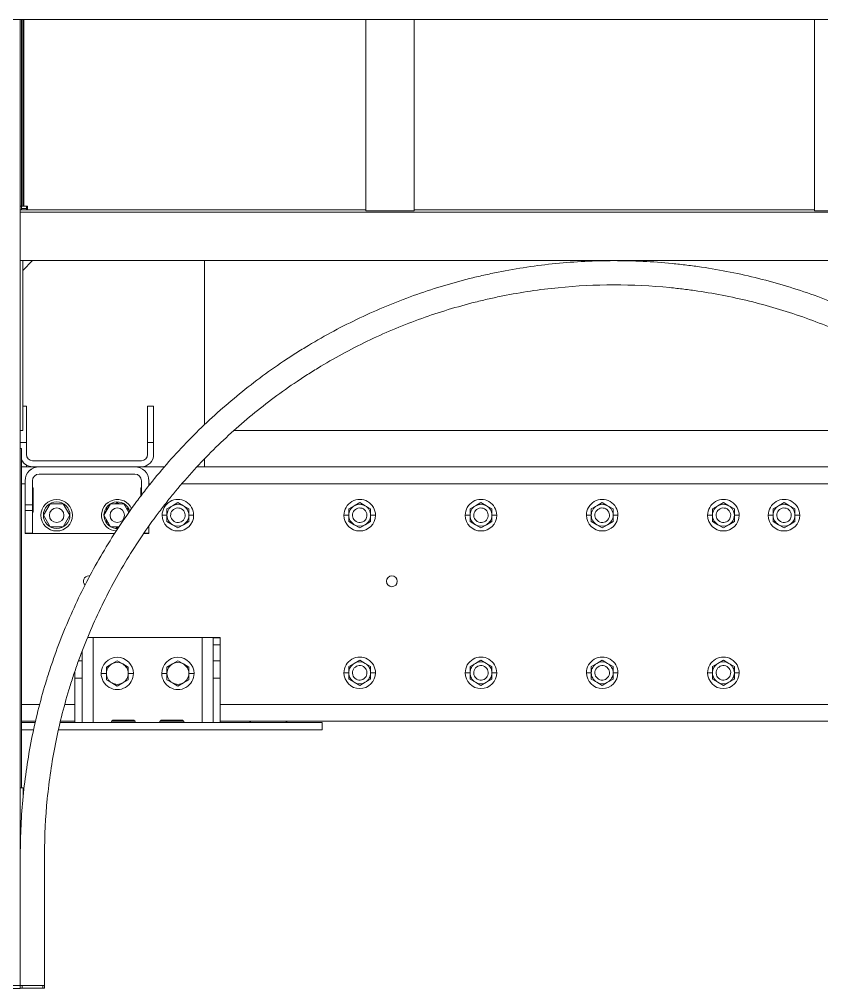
# Model space of a CAD drawing. Header units: millimetres. Extents: x -16985 to -606, y 2122 to 9380.
# Drawn here: x -14374 to -13713, y 4758 to 5557 of the extents above; entities that cross this region are included whole.
import ezdxf

# ---------------------------------------------------------------- set-up
doc = ezdxf.new("R2010")
doc.units = ezdxf.units.MM
doc.linetypes.add('K5LT32768', pattern=[0])
doc.linetypes.add('K5LT_THIN', pattern=[0])

msp = doc.modelspace()

# ---------------------------------------------------------------- linework, layer by layer
at = {"color": 7, "linetype": 'K5LT_THIN', "lineweight": 18}
for p, q in [((-16683.55, 5557.22), (-13093.55, 5557.22)), ((-14373.55, 5557.22), (-14413.55, 5557.22)), ((-14373.55, 4760.19), (-14373.55, 5557.22)), ((-14372.55, 5403.3), (-14372.55, 5557.22)), ((-14371.55, 5403.19), (-14371.55, 5557.22)), ((-14088.55, 5557.22), (-14088.55, 5399.23)), ((-14048.55, 5557.22), (-14048.55, 5399.23)), ((-13718.55, 5557.22), (-13718.55, 5399.23)), ((-14373.55, 5400.16), (-14088.55, 5400.16)), ((-14373.55, 5398.3), (-13393.55, 5398.3)), ((-14372.55, 5403.19), (-14372.55, 5403.3)), ((-14372.55, 5403.19), (-14371.55, 5403.19)), ((-14372.55, 5400.16), (-14372.55, 5403.19)), ((-14372.55, 5401.15), (-14368.55, 5401.15)), ((-14371.55, 5403.19), (-14370.55, 5403.19)), ((-14370.55, 5403.19), (-14367.55, 5403.19)), ((-14368.55, 5400.59), (-14368.55, 5403.19)), ((-14368.55, 5400.16), (-14368.55, 5400.59)), ((-14367.55, 5403.19), (-14367.55, 5400.19)), ((-14367.55, 5400.19), (-14367.55, 5400.16)), ((-14088.55, 5399.23), (-14048.55, 5399.23)), ((-14048.55, 5400.16), (-13718.55, 5400.16)), ((-13718.55, 5399.23), (-13678.55, 5399.23)), ((-14373.55, 5358.34), (-13393.55, 5358.34)), ((-14363.4, 5358.34), (-14371.55, 5350.19)), ((-14371.55, 5218.19), (-14371.55, 5358.34)), ((-14221.55, 5222.85), (-14221.55, 5358.34)), ((-14368.55, 5238.19), (-14371.55, 5238.19)), ((-14368.55, 5208.19), (-14368.55, 5238.19)), ((-14268.55, 5238.19), (-14268.55, 5208.19)), ((-14263.55, 5238.19), (-14268.55, 5238.19)), ((-14263.55, 5208.19), (-14263.55, 5238.19)), ((-14371.55, 5218.19), (-14373.55, 5218.19)), ((-13570.02, 5218.19), (-14197.21, 5218.19)), ((-14373.55, 5208.19), (-14368.55, 5208.19)), ((-14368.55, 5208.19), (-14368.55, 5198.29)), ((-14268.55, 5208.19), (-14263.55, 5208.19)), ((-14268.55, 5198.29), (-14268.55, 5208.19)), ((-14263.55, 5198.29), (-14263.55, 5208.19)), ((-14373.55, 5203.19), (-14372.55, 5203.19)), ((-14372.55, 5203.19), (-14372.55, 4923.19)), ((-14368.55, 5189.57), (-14368.55, 5188.19)), ((-14363.45, 5193.19), (-14273.65, 5193.19)), ((-14221.55, 5188.19), (-14221.55, 5194.67)), ((-14368.55, 5188.19), (-14372.55, 5188.19)), ((-14368.55, 5188.19), (-14363.45, 5188.19)), ((-14363.45, 5188.19), (-14357.95, 5188.19)), ((-14357.95, 5188.19), (-14279.15, 5188.19)), ((-14357.95, 5182.19), (-14279.15, 5182.19)), ((-14279.15, 5188.19), (-14273.65, 5188.19)), ((-14273.65, 5188.19), (-14254.57, 5188.19)), ((-14227.69, 5188.19), (-14221.55, 5188.19)), ((-13539.42, 5188.19), (-14221.55, 5188.19)), ((-14369.55, 5156.69), (-14369.55, 5176.59)), ((-14363.55, 5156.69), (-14363.55, 5176.59)), ((-14273.55, 5176.59), (-14273.55, 5164.65)), ((-14267.55, 5176.59), (-14267.55, 5172.48)), ((-14363.55, 5170.69), (-14363.05, 5170.69)), ((-14363.05, 5170.69), (-14363.05, 5150.69)), ((-14274.05, 5170.69), (-14273.55, 5170.69)), ((-14274.05, 5164), (-14274.05, 5170.69)), ((-14349.04, 5157.69), (-14354.52, 5148.19)), ((-14338.07, 5157.69), (-14349.04, 5157.69)), ((-14332.58, 5148.19), (-14338.07, 5157.69)), ((-14299.04, 5157.69), (-14304.52, 5148.19)), ((-14288.07, 5157.69), (-14299.04, 5157.69)), ((-14293.55, 5158.58), (-14295.1, 5157.69)), ((-14292.01, 5157.69), (-14293.55, 5158.58)), ((-14283.92, 5150.5), (-14288.07, 5157.69)), ((-14243.55, 5158.58), (-14248.05, 5155.98)), ((-14239.05, 5155.98), (-14243.55, 5158.58)), ((-14093.55, 5158.58), (-14098.05, 5155.98)), ((-14089.05, 5155.98), (-14093.55, 5158.58)), ((-13993.55, 5158.58), (-13998.05, 5155.98)), ((-13989.05, 5155.98), (-13993.55, 5158.58)), ((-13893.55, 5158.58), (-13898.05, 5155.98)), ((-13889.05, 5155.98), (-13893.55, 5158.58)), ((-13793.55, 5158.58), (-13798.05, 5155.98)), ((-13789.05, 5155.98), (-13793.55, 5158.58)), ((-13743.55, 5158.58), (-13748.05, 5155.98)), ((-13739.05, 5155.98), (-13743.55, 5158.58)), ((-14369.55, 5156.69), (-14363.55, 5156.69)), ((-14369.55, 5151.99), (-14369.55, 5156.69)), ((-14363.55, 5151.99), (-14369.55, 5151.99)), ((-14369.55, 5151.99), (-14369.55, 5133.49)), ((-14363.55, 5156.69), (-14363.55, 5151.99)), ((-14363.55, 5151.99), (-14363.55, 5133.49)), ((-14363.05, 5150.69), (-14363.55, 5150.69)), ((-14301.01, 5154.28), (-14302.55, 5153.38)), ((-14302.55, 5153.38), (-14302.55, 5151.6)), ((-14284.55, 5153.38), (-14286.1, 5154.28)), ((-14284.55, 5151.6), (-14284.55, 5153.38)), ((-14248.05, 5155.98), (-14252.55, 5153.38)), ((-14252.55, 5153.38), (-14252.55, 5148.19)), ((-14234.55, 5153.38), (-14239.05, 5155.98)), ((-14234.55, 5148.19), (-14234.55, 5153.38)), ((-14098.05, 5155.98), (-14102.55, 5153.38)), ((-14102.55, 5153.38), (-14102.55, 5148.19)), ((-14084.55, 5153.38), (-14089.05, 5155.98)), ((-14084.55, 5148.19), (-14084.55, 5153.38)), ((-13998.05, 5155.98), (-14002.55, 5153.38)), ((-14002.55, 5153.38), (-14002.55, 5148.19)), ((-13984.55, 5153.38), (-13989.05, 5155.98)), ((-13984.55, 5148.19), (-13984.55, 5153.38)), ((-13898.05, 5155.98), (-13902.55, 5153.38)), ((-13902.55, 5153.38), (-13902.55, 5148.19)), ((-13884.55, 5153.38), (-13889.05, 5155.98)), ((-13884.55, 5148.19), (-13884.55, 5153.38)), ((-13798.05, 5155.98), (-13802.55, 5153.38)), ((-13802.55, 5153.38), (-13802.55, 5148.19)), ((-13784.55, 5153.38), (-13789.05, 5155.98)), ((-13784.55, 5148.19), (-13784.55, 5153.38)), ((-13748.05, 5155.98), (-13752.55, 5153.38)), ((-13752.55, 5153.38), (-13752.55, 5148.19)), ((-13734.55, 5153.38), (-13739.05, 5155.98)), ((-13734.55, 5148.19), (-13734.55, 5153.38)), ((-14354.52, 5148.19), (-14349.04, 5138.69)), ((-14338.07, 5138.69), (-14332.58, 5148.19)), ((-14304.52, 5148.19), (-14299.04, 5138.69)), ((-14302.55, 5144.78), (-14302.55, 5142.99)), ((-14302.55, 5142.99), (-14301.01, 5142.1)), ((-14256.55, 5148.19), (-14252.55, 5148.19)), ((-14252.55, 5148.19), (-14252.55, 5142.99)), ((-14252.55, 5142.99), (-14248.05, 5140.39)), ((-14239.05, 5140.39), (-14234.55, 5142.99)), ((-14234.55, 5142.99), (-14234.55, 5148.19)), ((-14230.55, 5148.19), (-14234.55, 5148.19)), ((-14106.55, 5148.19), (-14102.55, 5148.19)), ((-14102.55, 5148.19), (-14102.55, 5142.99)), ((-14102.55, 5142.99), (-14098.05, 5140.39)), ((-14089.05, 5140.39), (-14084.55, 5142.99)), ((-14084.55, 5142.99), (-14084.55, 5148.19)), ((-14080.55, 5148.19), (-14084.55, 5148.19)), ((-14006.55, 5148.19), (-14002.55, 5148.19)), ((-14002.55, 5148.19), (-14002.55, 5142.99)), ((-14002.55, 5142.99), (-13998.05, 5140.39)), ((-13989.05, 5140.39), (-13984.55, 5142.99)), ((-13984.55, 5142.99), (-13984.55, 5148.19)), ((-13980.55, 5148.19), (-13984.55, 5148.19)), ((-13906.55, 5148.19), (-13902.55, 5148.19)), ((-13902.55, 5148.19), (-13902.55, 5142.99)), ((-13902.55, 5142.99), (-13898.05, 5140.39)), ((-13889.05, 5140.39), (-13884.55, 5142.99)), ((-13884.55, 5142.99), (-13884.55, 5148.19)), ((-13880.55, 5148.19), (-13884.55, 5148.19)), ((-13806.55, 5148.19), (-13802.55, 5148.19)), ((-13802.55, 5148.19), (-13802.55, 5142.99)), ((-13802.55, 5142.99), (-13798.05, 5140.39)), ((-13789.05, 5140.39), (-13784.55, 5142.99)), ((-13784.55, 5142.99), (-13784.55, 5148.19)), ((-13780.55, 5148.19), (-13784.55, 5148.19)), ((-13756.55, 5148.19), (-13752.55, 5148.19)), ((-13752.55, 5148.19), (-13752.55, 5142.99)), ((-13752.55, 5142.99), (-13748.05, 5140.39)), ((-13739.05, 5140.39), (-13734.55, 5142.99)), ((-13734.55, 5142.99), (-13734.55, 5148.19)), ((-13730.55, 5148.19), (-13734.55, 5148.19)), ((-14369.55, 5133.49), (-14363.55, 5133.49)), ((-14369.55, 5133.19), (-14369.55, 5133.49)), ((-14363.55, 5133.19), (-14369.55, 5133.19)), ((-14363.55, 5133.49), (-14363.55, 5133.19)), ((-14363.55, 5133.19), (-14295.58, 5133.19)), ((-14349.04, 5138.69), (-14338.07, 5138.69)), ((-14299.04, 5138.69), (-14292.06, 5138.69)), ((-14295.1, 5138.69), (-14293.55, 5137.79)), ((-14293.55, 5137.79), (-14292.1, 5138.64)), ((-14267.55, 5133.19), (-14271.63, 5133.19)), ((-14267.55, 5133.49), (-14267.55, 5139)), ((-14267.55, 5133.49), (-14267.55, 5133.19)), ((-14248.05, 5140.39), (-14243.55, 5137.79)), ((-14243.55, 5137.79), (-14239.05, 5140.39)), ((-14098.05, 5140.39), (-14093.55, 5137.79)), ((-14093.55, 5137.79), (-14089.05, 5140.39)), ((-13998.05, 5140.39), (-13993.55, 5137.79)), ((-13993.55, 5137.79), (-13989.05, 5140.39)), ((-13898.05, 5140.39), (-13893.55, 5137.79)), ((-13893.55, 5137.79), (-13889.05, 5140.39)), ((-13798.05, 5140.39), (-13793.55, 5137.79)), ((-13793.55, 5137.79), (-13789.05, 5140.39)), ((-13748.05, 5140.39), (-13743.55, 5137.79)), ((-13743.55, 5137.79), (-13739.05, 5140.39)), ((-14316.17, 5098.1), (-14317.05, 5098.19)), ((-14318.07, 5047.19), (-14313.55, 5047.19)), ((-14313.55, 4977.19), (-14313.55, 5047.19)), ((-14313.55, 5047.19), (-14223.55, 5047.19)), ((-14223.55, 4977.19), (-14223.55, 5047.19)), ((-14223.55, 5047.19), (-14214.77, 5047.19)), ((-14214.77, 5047.19), (-14214.55, 5046.92)), ((-14208.92, 5047.19), (-14214.77, 5047.19)), ((-14208.55, 5046.92), (-14214.55, 5046.92)), ((-14214.55, 5046.92), (-14214.55, 5041.33)), ((-14208.92, 5047.19), (-14208.55, 5046.92)), ((-14208.55, 5046.92), (-14208.55, 5041.33)), ((-14208.55, 5041.33), (-14214.55, 5041.33)), ((-14214.55, 5041.33), (-14214.55, 5028.04)), ((-14208.55, 5041.33), (-14208.55, 5028.04)), ((-14322.55, 5028.04), (-14322.55, 5035.79)), ((-14322.55, 5013.9), (-14322.55, 5028.04)), ((-14298.05, 5025.48), (-14302.55, 5022.88)), ((-14302.55, 5022.88), (-14302.55, 5017.69)), ((-14293.55, 5028.08), (-14298.05, 5025.48)), ((-14289.05, 5025.48), (-14293.55, 5028.08)), ((-14284.55, 5022.88), (-14289.05, 5025.48)), ((-14284.55, 5017.69), (-14284.55, 5022.88)), ((-14248.05, 5025.48), (-14252.55, 5022.88)), ((-14252.55, 5022.88), (-14252.55, 5017.69)), ((-14243.55, 5028.08), (-14248.05, 5025.48)), ((-14239.05, 5025.48), (-14243.55, 5028.08)), ((-14234.55, 5022.88), (-14239.05, 5025.48)), ((-14234.55, 5017.69), (-14234.55, 5022.88)), ((-14214.55, 5028.04), (-14214.55, 5013.9)), ((-14208.55, 5028.04), (-14214.55, 5028.04)), ((-14208.55, 5028.04), (-14208.55, 5013.9)), ((-14098.05, 5025.98), (-14102.55, 5023.38)), ((-14102.55, 5023.38), (-14102.55, 5018.19)), ((-14093.55, 5028.58), (-14098.05, 5025.98)), ((-14089.05, 5025.98), (-14093.55, 5028.58)), ((-14084.55, 5023.38), (-14089.05, 5025.98)), ((-14084.55, 5018.19), (-14084.55, 5023.38)), ((-13998.05, 5025.98), (-14002.55, 5023.38)), ((-14002.55, 5023.38), (-14002.55, 5018.19)), ((-13993.55, 5028.58), (-13998.05, 5025.98)), ((-13989.05, 5025.98), (-13993.55, 5028.58)), ((-13984.55, 5023.38), (-13989.05, 5025.98)), ((-13984.55, 5018.19), (-13984.55, 5023.38)), ((-13898.05, 5025.98), (-13902.55, 5023.38)), ((-13902.55, 5023.38), (-13902.55, 5018.19)), ((-13893.55, 5028.58), (-13898.05, 5025.98)), ((-13889.05, 5025.98), (-13893.55, 5028.58)), ((-13884.55, 5023.38), (-13889.05, 5025.98)), ((-13884.55, 5018.19), (-13884.55, 5023.38)), ((-13798.05, 5025.98), (-13802.55, 5023.38)), ((-13802.55, 5023.38), (-13802.55, 5018.19)), ((-13793.55, 5028.58), (-13798.05, 5025.98)), ((-13789.05, 5025.98), (-13793.55, 5028.58)), ((-13784.55, 5023.38), (-13789.05, 5025.98)), ((-13784.55, 5018.19), (-13784.55, 5023.38)), ((-14328.55, 5013.9), (-14328.55, 5019.18)), ((-14328.55, 5013.9), (-14322.55, 5013.9)), ((-14328.55, 4977.19), (-14328.55, 5013.9)), ((-14322.55, 4977.19), (-14322.55, 5013.9)), ((-14306.85, 5017.69), (-14302.55, 5017.69)), ((-14302.55, 5017.69), (-14302.55, 5012.49)), ((-14284.55, 5012.49), (-14284.55, 5017.69)), ((-14280.25, 5017.69), (-14284.55, 5017.69)), ((-14256.85, 5017.69), (-14252.55, 5017.69)), ((-14252.55, 5017.69), (-14252.55, 5012.49)), ((-14234.55, 5012.49), (-14234.55, 5017.69)), ((-14230.25, 5017.69), (-14234.55, 5017.69)), ((-14208.55, 5013.9), (-14214.55, 5013.9)), ((-14214.55, 4977.19), (-14214.55, 5013.9)), ((-14208.55, 4977.19), (-14208.55, 5013.9)), ((-14106.55, 5018.19), (-14102.55, 5018.19)), ((-14102.55, 5018.19), (-14102.55, 5012.99)), ((-14084.55, 5012.99), (-14084.55, 5018.19)), ((-14080.55, 5018.19), (-14084.55, 5018.19)), ((-14006.55, 5018.19), (-14002.55, 5018.19)), ((-14002.55, 5018.19), (-14002.55, 5012.99)), ((-13984.55, 5012.99), (-13984.55, 5018.19)), ((-13980.55, 5018.19), (-13984.55, 5018.19)), ((-13906.55, 5018.19), (-13902.55, 5018.19)), ((-13902.55, 5018.19), (-13902.55, 5012.99)), ((-13884.55, 5012.99), (-13884.55, 5018.19)), ((-13880.55, 5018.19), (-13884.55, 5018.19)), ((-13806.55, 5018.19), (-13802.55, 5018.19)), ((-13802.55, 5018.19), (-13802.55, 5012.99)), ((-13784.55, 5012.99), (-13784.55, 5018.19)), ((-13780.55, 5018.19), (-13784.55, 5018.19)), ((-14302.55, 5012.49), (-14298.05, 5009.89)), ((-14298.05, 5009.89), (-14293.56, 5007.29)), ((-14293.56, 5007.29), (-14289.05, 5009.89)), ((-14289.05, 5009.89), (-14284.55, 5012.49)), ((-14252.55, 5012.49), (-14248.05, 5009.89)), ((-14248.05, 5009.89), (-14243.56, 5007.29)), ((-14243.56, 5007.29), (-14239.05, 5009.89)), ((-14239.05, 5009.89), (-14234.55, 5012.49)), ((-14102.55, 5012.99), (-14098.05, 5010.39)), ((-14098.05, 5010.39), (-14093.55, 5007.79)), ((-14093.55, 5007.79), (-14089.05, 5010.39)), ((-14089.05, 5010.39), (-14084.55, 5012.99)), ((-14002.55, 5012.99), (-13998.05, 5010.39)), ((-13998.05, 5010.39), (-13993.55, 5007.79)), ((-13993.55, 5007.79), (-13989.05, 5010.39)), ((-13989.05, 5010.39), (-13984.55, 5012.99)), ((-13902.55, 5012.99), (-13898.05, 5010.39)), ((-13898.05, 5010.39), (-13893.55, 5007.79)), ((-13893.55, 5007.79), (-13889.05, 5010.39)), ((-13889.05, 5010.39), (-13884.55, 5012.99)), ((-13802.55, 5012.99), (-13798.05, 5010.39)), ((-13798.05, 5010.39), (-13793.55, 5007.79)), ((-13793.55, 5007.79), (-13789.05, 5010.39)), ((-13789.05, 5010.39), (-13784.55, 5012.99)), ((-14360.93, 4978.19), (-14372.55, 4978.19)), ((-14372.55, 4977.19), (-14361.23, 4977.19)), ((-14340.65, 4977.19), (-14124.55, 4977.19)), ((-14328.55, 4978.19), (-14340.39, 4978.19)), ((-14278.82, 4978.19), (-14298.29, 4978.19)), ((-14296.55, 4979.19), (-14280.55, 4979.19)), ((-14238.82, 4978.19), (-14258.29, 4978.19)), ((-14240.55, 4979.19), (-14256.55, 4979.19)), ((-13439.97, 4978.19), (-14208.55, 4978.19)), ((-14184.89, 4978.19), (-14184.05, 4977.7)), ((-14184.05, 4977.7), (-14183.21, 4978.19)), ((-14184.05, 4977.7), (-14184.05, 4978.19)), ((-14154.89, 4978.19), (-14154.05, 4977.7)), ((-14154.05, 4977.7), (-14153.21, 4978.19)), ((-14154.05, 4977.7), (-14154.05, 4978.19)), ((-14124.55, 4971.19), (-14124.55, 4977.19)), ((-14362.69, 4971.19), (-14372.55, 4971.19)), ((-14124.55, 4971.19), (-14342.11, 4971.19)), ((-14373.55, 4923.19), (-14372.55, 4923.19)), ((-14371.15, 4923.29), (-14371.15, 4923.19)), ((-14370.36, 4923.29), (-14371.15, 4923.29)), ((-14370.37, 4923.19), (-14371.15, 4923.19)), ((-14373.55, 4868.19), (-14373.55, 4760.19)), ((-14353.55, 4760.19), (-14353.55, 4868.19)), ((-14373.55, 4760.19), (-14413.55, 4760.19)), ((-14413.55, 4757.68), (-14373.55, 4757.68)), ((-14353.55, 4760.19), (-14373.55, 4760.19)), ((-14373.55, 4760.19), (-14373.55, 4757.68)), ((-14372.05, 4758.19), (-14373.55, 4758.19)), ((-14372.05, 4758.19), (-14372.05, 4760.19)), ((-14355.05, 4758.19), (-14372.05, 4758.19)), ((-14355.05, 4758.19), (-14355.05, 4760.19)), ((-14353.55, 4758.19), (-14355.05, 4758.19)), ((-14353.55, 4760.19), (-14353.55, 4758.19))]:
    msp.add_line(p, q, dxfattribs=at)
at = {"color": 8, "linetype": 'K5LT32768', "lineweight": 15, "true_color": 0x808080}
for p, q in [((-14370.55, 5403.19), (-14370.55, 5557.22)), ((-14368.55, 5400.59), (-14367.55, 5400.59)), ((-14088.55, 5400.19), (-14367.55, 5400.19)), ((-13718.55, 5400.19), (-14048.55, 5400.19)), ((-14369.55, 5174.19), (-14372.55, 5174.19)), ((-14266.24, 5174.19), (-14267.55, 5174.19)), ((-13526.93, 5174.19), (-14240.21, 5174.19)), ((-14271.42, 5133.49), (-14267.55, 5133.49)), ((-14325.46, 5028.04), (-14322.55, 5028.04)), ((-14357.56, 4992.19), (-14372.55, 4992.19)), ((-14328.55, 4992.19), (-14336.8, 4992.19)), ((-13475.72, 4992.19), (-14208.55, 4992.19)), ((-14371.15, 4915.64), (-14371.15, 4923.19))]:
    msp.add_line(p, q, dxfattribs=at)
at = {"color": 7, "linetype": 'K5LT_THIN', "lineweight": 18}
for centre, radius in [((-14343.55, 5148.19), 13), ((-14343.55, 5148.19), 10.97), ((-14343.55, 5148.19), 6), ((-14293.55, 5148.19), 6)]:
    msp.add_circle(centre, radius, dxfattribs=at)
for centre, radius, start, end in [((-14373.39, 5407.02), 3.82, 267.52352, 282.62282), ((-14363.45, 5198.29), 5.1, 180, 270), ((-14273.65, 5198.29), 10.1, 270, 0), ((-14273.65, 5198.29), 5.1, 270, 0), ((-14363.45, 5198.29), 10.1, 205.71148, 270), ((-14358.05, 5176.69), 11.5, 90, 180), ((-14357.95, 5176.59), 11.6, 90, 180), ((-14357.95, 5176.59), 5.6, 90, 180), ((-14279.15, 5176.59), 11.6, 0, 90), ((-14279.15, 5176.59), 5.6, 0, 90), ((-14293.55, 5148.19), 13, 24.28454, 267.06758), ((-14293.55, 5148.19), 10.97, 17.85657, 273.56198), ((-14243.55, 5148.19), 13, 0.00252, 180.00252), ((-14243.55, 5148.19), 9, 60.00252, 120.00252), ((-14093.55, 5148.19), 13, 0.00252, 180.00252), ((-14093.55, 5148.19), 9, 60.00252, 120.00252), ((-13993.55, 5148.19), 13, 0.00252, 180.00252), ((-13993.55, 5148.19), 9, 60.00252, 120.00252), ((-13893.55, 5148.19), 13, 0.00252, 180.00252), ((-13893.55, 5148.19), 9, 60.00252, 120.00252), ((-13793.55, 5148.19), 13, 0.00252, 180.00252), ((-13793.55, 5148.19), 9, 60.00252, 120.00252), ((-13743.55, 5148.19), 13, 0.00252, 180.00252), ((-13743.55, 5148.19), 9, 60.00252, 120.00252), ((-14243.55, 5148.19), 9, 120.00252, 180.00252), ((-14243.55, 5148.19), 6, 60, 240), ((-14243.55, 5148.19), 6, 240, 60), ((-14243.55, 5148.19), 9, 0.00252, 60.00252), ((-14093.55, 5148.19), 9, 120.00252, 180.00252), ((-14093.55, 5148.19), 6, 60, 240), ((-14093.55, 5148.19), 6, 240, 60), ((-14093.55, 5148.19), 9, 0.00252, 60.00252), ((-13993.55, 5148.19), 9, 120.00252, 180.00252), ((-13993.55, 5148.19), 6, 60, 240), ((-13993.55, 5148.19), 6, 240, 60), ((-13993.55, 5148.19), 9, 0.00252, 60.00252), ((-13893.55, 5148.19), 9, 120.00252, 180.00252), ((-13893.55, 5148.19), 6, 60, 240), ((-13893.55, 5148.19), 6, 240, 60), ((-13893.55, 5148.19), 9, 0.00252, 60.00252), ((-13793.55, 5148.19), 9, 120.00252, 180.00252), ((-13793.55, 5148.19), 6, 60, 240), ((-13793.55, 5148.19), 6, 240, 60), ((-13793.55, 5148.19), 9, 0.00252, 60.00252), ((-13743.55, 5148.19), 9, 120.00252, 180.00252), ((-13743.55, 5148.19), 6, 60, 240), ((-13743.55, 5148.19), 6, 240, 60), ((-13743.55, 5148.19), 9, 0.00252, 60.00252), ((-14243.55, 5148.19), 13, 180.00252, 0.00252), ((-14243.55, 5148.19), 9, 180.00252, 240.00252), ((-14243.55, 5148.19), 9, 300.00252, 0.00252), ((-14093.55, 5148.19), 13, 180.00252, 0.00252), ((-14093.55, 5148.19), 9, 180.00252, 240.00252), ((-14093.55, 5148.19), 9, 300.00252, 0.00252), ((-13993.55, 5148.19), 13, 180.00252, 0.00252), ((-13993.55, 5148.19), 9, 180.00252, 240.00252), ((-13993.55, 5148.19), 9, 300.00252, 0.00252), ((-13893.55, 5148.19), 13, 180.00252, 0.00252), ((-13893.55, 5148.19), 9, 180.00252, 240.00252), ((-13893.55, 5148.19), 9, 300.00252, 0.00252), ((-13793.55, 5148.19), 13, 180.00252, 0.00252), ((-13793.55, 5148.19), 9, 180.00252, 240.00252), ((-13793.55, 5148.19), 9, 300.00252, 0.00252), ((-13743.55, 5148.19), 13, 180.00252, 0.00252), ((-13743.55, 5148.19), 9, 180.00252, 240.00252), ((-13743.55, 5148.19), 9, 300.00252, 0.00252), ((-14243.55, 5148.19), 9, 240.00252, 300.00252), ((-14093.55, 5148.19), 9, 240.00252, 300.00252), ((-13993.55, 5148.19), 9, 240.00252, 300.00252), ((-13893.55, 5148.19), 9, 240.00252, 300.00252), ((-13793.55, 5148.19), 9, 240.00252, 300.00252), ((-13743.55, 5148.19), 9, 240.00252, 300.00252), ((-14317.05, 5093.69), 4.5, 90, 226.01865), ((-14067.05, 5093.69), 4.5, 90, 270), ((-14067.05, 5093.69), 4.5, 270, 90), ((-14293.55, 5017.69), 13.3, 359.99496, 179.99496), ((-14243.55, 5017.69), 13.3, 359.99496, 179.99496), ((-14093.55, 5018.19), 13, 0.00252, 180.00252), ((-13993.55, 5018.19), 13, 0.00252, 180.00252), ((-13893.55, 5018.19), 13, 0.00252, 180.00252), ((-13793.55, 5018.19), 13, 0.00252, 180.00252), ((-14293.55, 5017.69), 9, 119.99496, 179.99496), ((-14293.55, 5017.69), 9, 59.99496, 119.99496), ((-14293.55, 5017.69), 9, 359.99496, 59.99496), ((-14243.55, 5017.69), 9, 119.99496, 179.99496), ((-14243.55, 5017.69), 9, 59.99496, 119.99496), ((-14243.55, 5017.69), 9, 359.99496, 59.99496), ((-14093.55, 5018.19), 9, 120.00252, 180.00252), ((-14093.55, 5018.19), 6, 60, 240), ((-14093.55, 5018.19), 9, 60.00252, 120.00252), ((-14093.55, 5018.19), 6, 240, 60), ((-14093.55, 5018.19), 9, 0.00252, 60.00252), ((-13993.55, 5018.19), 9, 120.00252, 180.00252), ((-13993.55, 5018.19), 6, 60, 240), ((-13993.55, 5018.19), 9, 60.00252, 120.00252), ((-13993.55, 5018.19), 6, 240, 60), ((-13993.55, 5018.19), 9, 0.00252, 60.00252), ((-13893.55, 5018.19), 9, 120.00252, 180.00252), ((-13893.55, 5018.19), 6, 60, 240), ((-13893.55, 5018.19), 9, 60.00252, 120.00252), ((-13893.55, 5018.19), 6, 240, 60), ((-13893.55, 5018.19), 9, 0.00252, 60.00252), ((-13793.55, 5018.19), 9, 120.00252, 180.00252), ((-13793.55, 5018.19), 6, 60, 240), ((-13793.55, 5018.19), 9, 60.00252, 120.00252), ((-13793.55, 5018.19), 6, 240, 60), ((-13793.55, 5018.19), 9, 0.00252, 60.00252), ((-14293.55, 5017.69), 13.3, 179.99496, 359.99496), ((-14293.55, 5017.69), 9, 179.99496, 239.99496), ((-14293.55, 5017.69), 9, 299.99496, 359.99496), ((-14243.55, 5017.69), 13.3, 179.99496, 359.99496), ((-14243.55, 5017.69), 9, 179.99496, 239.99496), ((-14243.55, 5017.69), 9, 299.99496, 359.99496), ((-14093.55, 5018.19), 13, 180.00252, 0.00252), ((-14093.55, 5018.19), 9, 180.00252, 240.00252), ((-14093.55, 5018.19), 9, 300.00252, 0.00252), ((-13993.55, 5018.19), 13, 180.00252, 0.00252), ((-13993.55, 5018.19), 9, 180.00252, 240.00252), ((-13993.55, 5018.19), 9, 300.00252, 0.00252), ((-13893.55, 5018.19), 13, 180.00252, 0.00252), ((-13893.55, 5018.19), 9, 180.00252, 240.00252), ((-13893.55, 5018.19), 9, 300.00252, 0.00252), ((-13793.55, 5018.19), 13, 180.00252, 0.00252), ((-13793.55, 5018.19), 9, 180.00252, 240.00252), ((-13793.55, 5018.19), 9, 300.00252, 0.00252), ((-14293.55, 5017.69), 9, 239.99496, 299.99496), ((-14243.55, 5017.69), 9, 239.99496, 299.99496), ((-14093.55, 5018.19), 9, 240.00252, 300.00252), ((-13993.55, 5018.19), 9, 240.00252, 300.00252), ((-13893.55, 5018.19), 9, 240.00252, 300.00252), ((-13793.55, 5018.19), 9, 240.00252, 300.00252), ((-14296.55, 4977.19), 2, 90, 180), ((-14280.55, 4977.19), 2, 0, 90), ((-14256.55, 4977.19), 2, 90, 180), ((-14240.55, 4977.19), 2, 0, 90), ((-14371.5, 4926.7), 3.43, 252.0984, 275.79272), ((-14371.23, 4941.59), 18.4, 265.86348, 270.22578)]:
    msp.add_arc(centre, radius, start, end, dxfattribs=at)
for points in [[(-14373.55, 4868.19), (-14373.55, 4884.31), (-14372.76, 4900.3), (-14369.64, 4932.04), (-14367.31, 4947.78), (-14361.12, 4979.02), (-14357.26, 4994.51), (-14351.46, 5013.72), (-14350.25, 5017.55), (-14348.36, 5023.29), (-14347.72, 5025.2), (-14346.41, 5029.01), (-14345.75, 5030.92), (-14342.36, 5040.42), (-14339.47, 5047.93), (-14330.28, 5070.16), (-14323.46, 5084.61), (-14308.46, 5112.75), (-14300.28, 5126.44), (-14286.97, 5146.42), (-14282.37, 5152.99), (-14275.19, 5162.69), (-14272.76, 5165.9), (-14267.8, 5172.28), (-14265.28, 5175.44), (-14252.48, 5191.07), (-14241.7, 5202.98), (-14219.11, 5225.62), (-14207.29, 5236.36), (-14182.62, 5256.67), (-14169.76, 5266.24), (-14153.02, 5277.46), (-14149.64, 5279.66), (-14144.52, 5282.92), (-14142.8, 5283.99), (-14139.36, 5286.12), (-14137.63, 5287.17), (-14128.97, 5292.37), (-14121.97, 5296.35), (-14100.73, 5307.72), (-14071.81, 5321.42), (-14041.71, 5332.24), (-14018.68, 5339.26), (-14010.93, 5341.41), (-13999.19, 5344.36), (-13995.25, 5345.3), (-13987.35, 5347.08), (-13983.39, 5347.93), (-13963.59, 5351.88), (-13947.71, 5354.23), (-13915.87, 5357.38), (-13899.91, 5358.18), (-13867.9, 5358.2), (-13851.86, 5357.43), (-13833.77, 5355.66), (-13831.76, 5355.45), (-13827.73, 5355), (-13825.72, 5354.77), (-13819.69, 5354.02), (-13815.69, 5353.48), (-13803.72, 5351.71), (-13795.79, 5350.33), (-13772.19, 5345.63), (-13756.68, 5341.75), (-13726.09, 5332.47), (-13711.02, 5327.09), (-13688.74, 5317.87), (-13681.38, 5314.61), (-13670.41, 5309.42), (-13666.76, 5307.64), (-13659.54, 5304), (-13655.96, 5302.14), (-13638.2, 5292.64), (-13624.46, 5284.39), (-13597.89, 5266.62), (-13585.06, 5257.11), (-13560.32, 5236.8), (-13548.41, 5226.01), (-13535.54, 5213.14), (-13534.12, 5211.69), (-13531.29, 5208.8), (-13527.09, 5204.43), (-13522.98, 5200.01), (-13514.89, 5191.06), (-13509.65, 5184.98), (-13494.43, 5166.42), (-13484.93, 5153.59), (-13467.21, 5127.05), (-13458.99, 5113.34), (-13449.52, 5095.63), (-13446.74, 5090.28), (-13444.06, 5084.86), (-13442.29, 5081.23), (-13441.41, 5079.41), (-13437.1, 5070.28), (-13433.84, 5062.92), (-13424.64, 5040.68), (-13419.27, 5025.64), (-13410.02, 4995.15), (-13406.15, 4979.7), (-13401.46, 4956.22), (-13400.09, 4948.33), (-13398.31, 4936.43), (-13397.77, 4932.45), (-13396.78, 4924.47), (-13396.33, 4920.46), (-13394.35, 4900.4), (-13393.55, 4884.31), (-13393.55, 4868.19)], [(-14373.55, 4868.19), (-14373.55, 4884.31), (-14372.76, 4900.3), (-14369.64, 4932.04), (-14367.31, 4947.78), (-14361.12, 4979.02), (-14357.26, 4994.51), (-14351.46, 5013.72), (-14350.25, 5017.55), (-14348.36, 5023.29), (-14347.72, 5025.2), (-14346.41, 5029.01), (-14345.75, 5030.92), (-14342.36, 5040.42), (-14339.47, 5047.93), (-14330.28, 5070.16), (-14323.46, 5084.61), (-14308.46, 5112.75), (-14300.28, 5126.44), (-14286.97, 5146.42), (-14282.37, 5152.99), (-14275.19, 5162.69), (-14272.76, 5165.9), (-14267.8, 5172.28), (-14265.28, 5175.44), (-14252.48, 5191.07), (-14241.7, 5202.98), (-14219.11, 5225.62), (-14207.29, 5236.36), (-14182.62, 5256.67), (-14169.76, 5266.24), (-14153.02, 5277.46), (-14149.64, 5279.66), (-14144.52, 5282.92), (-14142.8, 5283.99), (-14139.36, 5286.12), (-14137.63, 5287.17), (-14128.97, 5292.37), (-14121.97, 5296.35), (-14100.73, 5307.72), (-14071.81, 5321.42), (-14041.71, 5332.24), (-14018.68, 5339.26), (-14010.93, 5341.41), (-13999.19, 5344.36), (-13995.25, 5345.3), (-13987.35, 5347.08), (-13983.39, 5347.93), (-13963.59, 5351.88), (-13947.71, 5354.23), (-13915.87, 5357.38), (-13899.91, 5358.18), (-13867.9, 5358.2), (-13851.86, 5357.43), (-13833.77, 5355.66), (-13831.76, 5355.45), (-13827.73, 5355), (-13825.72, 5354.77), (-13819.69, 5354.02), (-13815.69, 5353.48), (-13803.72, 5351.71), (-13795.79, 5350.33), (-13772.19, 5345.63), (-13756.68, 5341.75), (-13726.09, 5332.47), (-13711.02, 5327.09), (-13688.74, 5317.87), (-13681.38, 5314.61), (-13670.41, 5309.42), (-13666.76, 5307.64), (-13659.54, 5304), (-13655.96, 5302.14), (-13638.2, 5292.64), (-13624.46, 5284.39), (-13597.89, 5266.62), (-13585.06, 5257.11), (-13560.32, 5236.8), (-13548.41, 5226.01), (-13535.54, 5213.14), (-13534.12, 5211.69), (-13531.29, 5208.8), (-13527.09, 5204.43), (-13522.98, 5200.01), (-13514.89, 5191.06), (-13509.65, 5184.98), (-13494.43, 5166.42), (-13484.93, 5153.59), (-13467.21, 5127.05), (-13458.99, 5113.34), (-13449.52, 5095.63), (-13446.74, 5090.28), (-13444.06, 5084.86), (-13442.29, 5081.23), (-13441.41, 5079.41), (-13437.1, 5070.28), (-13433.84, 5062.92), (-13424.64, 5040.68), (-13419.27, 5025.64), (-13410.02, 4995.15), (-13406.15, 4979.7), (-13401.46, 4956.22), (-13400.09, 4948.33), (-13398.31, 4936.43), (-13397.77, 4932.45), (-13396.78, 4924.47), (-13396.33, 4920.46), (-13394.35, 4900.4), (-13393.55, 4884.31), (-13393.55, 4868.19)], [(-14353.55, 4868.19), (-14353.55, 4883.65), (-14352.79, 4898.99), (-14349.8, 4929.44), (-14347.56, 4944.54), (-14341.63, 4974.5), (-14337.93, 4989.36), (-14332.36, 5007.78), (-14331.2, 5011.45), (-14329.39, 5016.95), (-14328.78, 5018.79), (-14327.52, 5022.45), (-14326.88, 5024.28), (-14323.63, 5033.39), (-14320.86, 5040.59), (-14312.04, 5061.92), (-14305.5, 5075.77), (-14291.12, 5102.76), (-14283.27, 5115.9), (-14270.51, 5135.06), (-14266.09, 5141.36), (-14259.21, 5150.67), (-14256.88, 5153.75), (-14252.12, 5159.86), (-14249.7, 5162.9), (-14237.42, 5177.89), (-14227.09, 5189.31), (-14205.42, 5211.03), (-14194.08, 5221.32), (-14170.42, 5240.81), (-14158.08, 5249.99), (-14142.03, 5260.75), (-14138.79, 5262.87), (-14133.87, 5265.99), (-14132.23, 5267.02), (-14128.92, 5269.06), (-14127.27, 5270.07), (-14118.96, 5275.06), (-14112.24, 5278.87), (-14091.87, 5289.78), (-14064.13, 5302.92), (-14035.26, 5313.3), (-14013.17, 5320.03), (-14005.74, 5322.09), (-13994.47, 5324.93), (-13990.7, 5325.83), (-13983.12, 5327.54), (-13979.32, 5328.34), (-13960.33, 5332.13), (-13945.1, 5334.39), (-13914.55, 5337.41), (-13899.24, 5338.18), (-13868.54, 5338.2), (-13853.16, 5337.46), (-13835.8, 5335.76), (-13833.87, 5335.56), (-13830.01, 5335.13), (-13828.08, 5334.91), (-13822.3, 5334.19), (-13818.45, 5333.67), (-13806.97, 5331.97), (-13799.37, 5330.65), (-13776.73, 5326.15), (-13761.85, 5322.42), (-13732.51, 5313.52), (-13718.06, 5308.35), (-13696.69, 5299.51), (-13689.62, 5296.38), (-13679.1, 5291.41), (-13675.61, 5289.7), (-13668.68, 5286.21), (-13665.25, 5284.43), (-13648.21, 5275.31), (-13635.03, 5267.4), (-13609.54, 5250.36), (-13597.24, 5241.23), (-13573.51, 5221.75), (-13562.08, 5211.4), (-13549.74, 5199.05), (-13548.38, 5197.67), (-13545.67, 5194.89), (-13541.64, 5190.71), (-13537.7, 5186.46), (-13529.93, 5177.88), (-13524.91, 5172.05), (-13510.31, 5154.24), (-13501.2, 5141.94), (-13484.2, 5116.48), (-13476.31, 5103.33), (-13467.24, 5086.35), (-13464.57, 5081.21), (-13462, 5076.01), (-13460.3, 5072.53), (-13459.46, 5070.79), (-13455.32, 5062.03), (-13452.19, 5054.97), (-13443.37, 5033.64), (-13438.22, 5019.21), (-13429.35, 4989.97), (-13425.63, 4975.15), (-13421.14, 4952.62), (-13419.82, 4945.06), (-13418.12, 4933.65), (-13417.6, 4929.83), (-13416.65, 4922.17), (-13416.22, 4918.33), (-13414.32, 4899.08), (-13413.55, 4883.65), (-13413.55, 4868.19)], [(-14353.55, 4868.19), (-14353.55, 4883.65), (-14352.79, 4898.99), (-14349.8, 4929.44), (-14347.56, 4944.54), (-14341.63, 4974.5), (-14337.93, 4989.36), (-14332.36, 5007.78), (-14331.2, 5011.45), (-14329.39, 5016.95), (-14328.78, 5018.79), (-14327.52, 5022.45), (-14326.88, 5024.28), (-14323.63, 5033.39), (-14320.86, 5040.59), (-14312.04, 5061.92), (-14305.5, 5075.77), (-14291.12, 5102.76), (-14283.27, 5115.9), (-14270.51, 5135.06), (-14266.09, 5141.36), (-14259.21, 5150.67), (-14256.88, 5153.75), (-14252.12, 5159.86), (-14249.7, 5162.9), (-14237.42, 5177.89), (-14227.09, 5189.31), (-14205.42, 5211.03), (-14194.08, 5221.32), (-14170.42, 5240.81), (-14158.08, 5249.99), (-14142.03, 5260.75), (-14138.79, 5262.87), (-14133.87, 5265.99), (-14132.23, 5267.02), (-14128.92, 5269.06), (-14127.27, 5270.07), (-14118.96, 5275.06), (-14112.24, 5278.87), (-14091.87, 5289.78), (-14064.13, 5302.92), (-14035.26, 5313.3), (-14013.17, 5320.03), (-14005.74, 5322.09), (-13994.47, 5324.93), (-13990.7, 5325.83), (-13983.12, 5327.54), (-13979.32, 5328.34), (-13960.33, 5332.13), (-13945.1, 5334.39), (-13914.55, 5337.41), (-13899.24, 5338.18), (-13868.54, 5338.2), (-13853.16, 5337.46), (-13835.8, 5335.76), (-13833.87, 5335.56), (-13830.01, 5335.13), (-13828.08, 5334.91), (-13822.3, 5334.19), (-13818.45, 5333.67), (-13806.97, 5331.97), (-13799.37, 5330.65), (-13776.73, 5326.15), (-13761.85, 5322.42), (-13732.51, 5313.52), (-13718.06, 5308.35), (-13696.69, 5299.51), (-13689.62, 5296.38), (-13679.1, 5291.41), (-13675.61, 5289.7), (-13668.68, 5286.21), (-13665.25, 5284.43), (-13648.21, 5275.31), (-13635.03, 5267.4), (-13609.54, 5250.36), (-13597.24, 5241.23), (-13573.51, 5221.75), (-13562.08, 5211.4), (-13549.74, 5199.05), (-13548.38, 5197.67), (-13545.67, 5194.89), (-13541.64, 5190.71), (-13537.7, 5186.46), (-13529.93, 5177.88), (-13524.91, 5172.05), (-13510.31, 5154.24), (-13501.2, 5141.94), (-13484.2, 5116.48), (-13476.31, 5103.33), (-13467.24, 5086.35), (-13464.57, 5081.21), (-13462, 5076.01), (-13460.3, 5072.53), (-13459.46, 5070.79), (-13455.32, 5062.03), (-13452.19, 5054.97), (-13443.37, 5033.64), (-13438.22, 5019.21), (-13429.35, 4989.97), (-13425.63, 4975.15), (-13421.14, 4952.62), (-13419.82, 4945.06), (-13418.12, 4933.65), (-13417.6, 4929.83), (-13416.65, 4922.17), (-13416.22, 4918.33), (-13414.32, 4899.08), (-13413.55, 4883.65), (-13413.55, 4868.19)]]:
    msp.add_open_spline(points, degree=3, knots=[0, 0, 0, 0, 0.03125, 0.03125, 0.0625, 0.0625, 0.09375, 0.09375, 0.101563, 0.101563, 0.105469, 0.105469, 0.109375, 0.109375, 0.125, 0.125, 0.15625, 0.15625, 0.1875, 0.1875, 0.203125, 0.203125, 0.210938, 0.210938, 0.21875, 0.21875, 0.25, 0.25, 0.28125, 0.28125, 0.3125, 0.3125, 0.320313, 0.320313, 0.324219, 0.324219, 0.328125, 0.328125, 0.34375, 0.34375, 0.375, 0.40625, 0.40625, 0.421875, 0.421875, 0.429688, 0.429688, 0.4375, 0.4375, 0.46875, 0.46875, 0.5, 0.5, 0.53125, 0.53125, 0.535156, 0.535156, 0.539063, 0.539063, 0.546875, 0.546875, 0.5625, 0.5625, 0.59375, 0.59375, 0.625, 0.625, 0.640625, 0.640625, 0.648438, 0.648438, 0.65625, 0.65625, 0.6875, 0.6875, 0.71875, 0.71875, 0.75, 0.75, 0.753906, 0.753906, 0.757813, 0.765625, 0.765625, 0.78125, 0.78125, 0.8125, 0.8125, 0.84375, 0.84375, 0.851563, 0.855469, 0.855469, 0.859375, 0.859375, 0.875, 0.875, 0.90625, 0.90625, 0.9375, 0.9375, 0.953125, 0.953125, 0.960938, 0.960938, 0.96875, 0.96875, 1, 1, 1, 1], dxfattribs=at)

doc.saveas('drawing.dxf')
